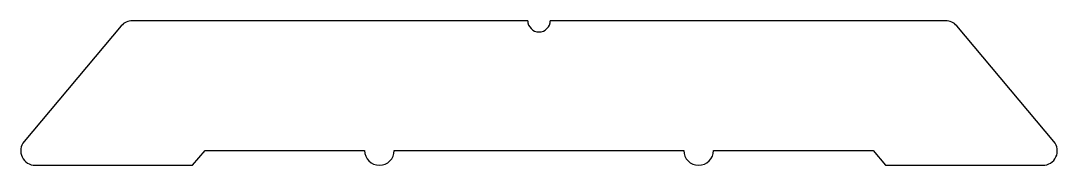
# Model space of a CAD drawing. Extents: x -9.1 to 9.1, y 1 to 3.5.
import ezdxf

# ---------------------------------------------------------------- set-up
doc = ezdxf.new("R2010")
doc.units = 0
doc.layers.get('0').update_dxf_attribs({"linetype": 'CONTINUOUS'})

msp = doc.modelspace()

# ---------------------------------------------------------------- linework, layer by layer
at = {"linetype": 'CONTINUOUS'}
for p, q in [((-0.198, 3.512), (-7.16, 3.512)), ((-0.198, 3.512), (-0.198, 3.512)), ((-0.198, 3.512), (-0.198, 3.512)), ((7.162, 3.512), (0.199, 3.512)), ((0.199, 3.512), (0.199, 3.512)), ((0.199, 3.512), (0.199, 3.512)), ((-7.355, 3.421), (-9.067, 1.381)), ((9.068, 1.381), (7.357, 3.421)), ((-6.101, 0.964), (-5.881, 1.226)), ((-5.881, 1.226), (-3.072, 1.226)), ((-2.548, 1.226), (-2.548, 1.226)), ((-2.548, 1.226), (-2.548, 1.226)), ((-2.548, 1.226), (-2.548, 1.226)), ((-2.548, 1.226), (2.55, 1.226)), ((3.074, 1.226), (5.883, 1.226)), ((5.883, 1.226), (6.103, 0.964)), ((-8.872, 0.964), (-6.101, 0.964)), ((6.103, 0.964), (8.874, 0.964))]:
    msp.add_line(p, q, dxfattribs=at)
for centre, radius, start, end in [((-7.16, 3.258), 0.254, 90, 140), ((0.001, 3.512), 0.198, 180, 270), ((0.001, 3.512), 0.198, 270, 360), ((7.162, 3.258), 0.254, 40, 90), ((-8.872, 1.218), 0.254, 140, 270), ((8.874, 1.218), 0.254, 270, 40), ((-2.81, 1.226), 0.262, 180, 0), ((2.812, 1.226), 0.262, 180, 360)]:
    msp.add_arc(centre, radius, start, end, dxfattribs=at)

doc.saveas('drawing.dxf')
